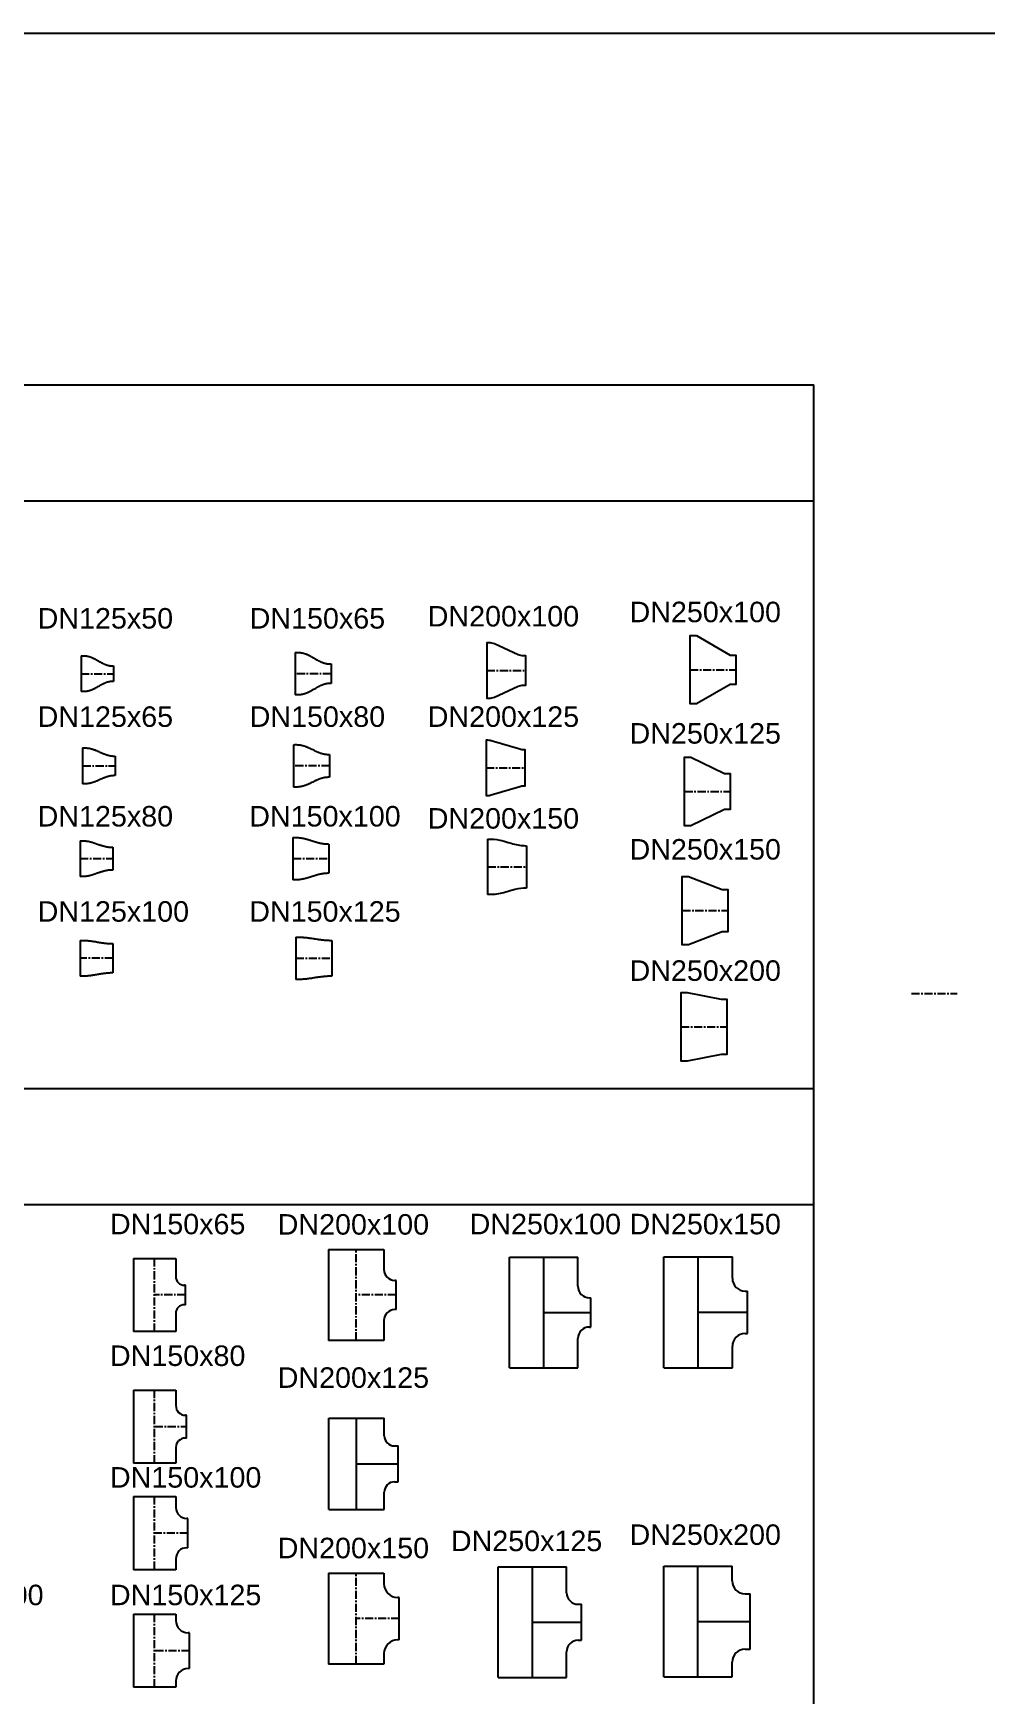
# Model space of a CAD drawing. Header units: millimetres. Extents: x 1218 to 72853, y -34712 to 16286.
# Drawn here: x 54186 to 57899, y 9805 to 16286 of the extents above; entities that cross this region are included whole.
import ezdxf

# ---------------------------------------------------------------- set-up
doc = ezdxf.new("R2010")
doc.units = ezdxf.units.MM
doc.linetypes.add('CENTER', pattern=[50.8, 31.75, -6.35, 6.35, -6.35])
doc.styles.get("Standard").update_dxf_attribs({"font": 'arial.ttf'})

# ---------------------------------------------------------------- blocks, each defined once
blk = doc.blocks.new('GIAM-DN125x50 PCCC')
at = {"linetype": 'ByBlock'}
for p, q in [((-34.3, 69.9), (-34.3, -69.9)), ((92.7, 30.2), (92.7, -30.3))]:
    blk.add_line(p, q, dxfattribs=at)
at = {"linetype": 'CENTER', "lineweight": -2}
blk.add_line((-34.3, 0), (92.7, 0), dxfattribs=at)
at = {"linetype": 'ByBlock'}
for points, knots in [([(-34.3, 69.9), (-33.5, 69.9), (-32.1, 70), (-29.8, 70), (-27.6, 70), (-25.4, 70.1), (-23.1, 70), (-20.9, 69.9), (-19.1, 69.8), (-17.6, 69.7), (-16.5, 69.6), (-15.4, 69.5), (-14.3, 69.4), (-13.2, 69.2), (-12.1, 69.1), (-11, 68.9), (-9.9, 68.7), (-8.9, 68.5), (-7.8, 68.2), (-6.7, 68), (-5.3, 67.6), (-3.6, 67.2), (-1.6, 66.6), (0.5, 65.9), (2.5, 65.2), (4.4, 64.5), (6.4, 63.7), (8.3, 62.9), (10.2, 62.1), (12.1, 61.2), (13.9, 60.3), (15.8, 59.5), (17.6, 58.5), (19.4, 57.6), (21.2, 56.7), (23.5, 55.4), (26.4, 53.8), (31.1, 51.2), (35.7, 48.5), (40.4, 45.9), (43.4, 44.3), (45.8, 43), (47.6, 42.1), (49.4, 41.1), (51.3, 40.2), (53.1, 39.3), (55, 38.4), (56.9, 37.6), (58.8, 36.8), (60.8, 36), (62.7, 35.3), (64.7, 34.5), (66.7, 33.9), (68.8, 33.3), (70.8, 32.7), (72.6, 32.3), (74, 31.9), (75, 31.7), (76.1, 31.5), (77.2, 31.3), (78.3, 31.1), (79.4, 31), (80.5, 30.8), (81.6, 30.7), (82.7, 30.6), (84.2, 30.5), (86, 30.4), (88.3, 30.3), (90.5, 30.2), (92, 30.2), (92.7, 30.2)], [0, 0, 0, 0, 2.225446, 4.454161, 6.684176, 8.913725, 11.141303, 13.365733, 15.586234, 16.694916, 17.802548, 18.909251, 20.014871, 21.119137, 22.221755, 23.322419, 24.420793, 25.516538, 26.609288, 27.698667, 28.784282, 30.94254, 33.082771, 35.21022, 37.325907, 39.430149, 41.523067, 43.60458, 45.674425, 47.732163, 49.777899, 51.814659, 53.84378, 55.866217, 57.882844, 59.894488, 63.905792, 67.905702, 75.899069, 79.931025, 83.99335, 86.034882, 88.082894, 90.13715, 92.197505, 94.263918, 96.336477, 98.415379, 100.500964, 102.593726, 104.69431, 106.803557, 108.922455, 111.052198, 113.194185, 115.35, 116.433676, 117.521498, 118.613593, 119.709799, 120.809881, 121.913562, 123.020527, 124.130422, 125.242853, 126.357411, 128.591029, 130.827423, 133.062306, 135.291058, 135.291058, 135.291058, 135.291058]), ([(92.7, -30.3), (92, -30.2), (90.5, -30.2), (88.3, -30.3), (86.4, -30.3), (84.9, -30.4), (83.8, -30.5), (82.7, -30.6), (81.6, -30.7), (80.5, -30.8), (79.4, -31), (78.3, -31.1), (77.2, -31.3), (76.1, -31.5), (75, -31.7), (74, -31.9), (72.9, -32.2), (71.9, -32.4), (70.5, -32.8), (68.7, -33.3), (66.7, -33.9), (64.7, -34.6), (62.7, -35.3), (60.7, -36.1), (58.8, -36.8), (56.9, -37.7), (55, -38.5), (53.1, -39.4), (51.3, -40.2), (49.4, -41.1), (47.6, -42.1), (45.8, -43), (43.5, -44.3), (40.5, -45.9), (35.9, -48.5), (31.2, -51.1), (26.6, -53.7), (23.6, -55.4), (21.3, -56.6), (19.5, -57.6), (17.7, -58.5), (15.9, -59.4), (14, -60.3), (12.2, -61.2), (10.3, -62), (8.4, -62.9), (6.5, -63.7), (4.6, -64.4), (2.6, -65.2), (0.6, -65.9), (-1.5, -66.5), (-3.5, -67.1), (-5.3, -67.6), (-6.7, -68), (-7.7, -68.2), (-8.8, -68.4), (-9.8, -68.7), (-10.9, -68.8), (-12, -69), (-13.1, -69.2), (-14.2, -69.3), (-15.3, -69.5), (-16.4, -69.6), (-17.5, -69.7), (-19, -69.8), (-20.8, -69.9), (-23.1, -70), (-25.3, -70), (-27.6, -70), (-29.8, -70), (-32, -70), (-33.5, -69.9), (-34.3, -69.9)], [0, 0, 0, 0, 2.230701, 4.467057, 6.704401, 7.822087, 8.93845, 10.05301, 11.165331, 12.27502, 13.381715, 14.485093, 15.584896, 16.680874, 17.773443, 18.863405, 19.950766, 21.035525, 22.117656, 24.273758, 26.418523, 28.551111, 30.670422, 32.77514, 34.86375, 36.936808, 38.999254, 41.052321, 43.096921, 45.133873, 47.163889, 49.187594, 51.205549, 55.226002, 59.230791, 67.232857, 71.239922, 75.257343, 77.271591, 79.290496, 81.31485, 83.345515, 85.383434, 87.429617, 89.485178, 91.551392, 93.632611, 95.729697, 97.841241, 99.966029, 102.103055, 104.251556, 106.411009, 107.494782, 108.581219, 109.670341, 110.76219, 111.856945, 112.954673, 114.055369, 115.15899, 116.265447, 117.37462, 118.486355, 119.600461, 121.83485, 124.075761, 126.320733, 128.56697, 130.811403, 133.050734, 135.281479, 135.281479, 135.281479, 135.281479])]:
    blk.add_open_spline(points, degree=3, knots=knots, dxfattribs=at)
at = {"flags": 1}
for p in [(-34.3, 0), (92.7, 0)]:
    blk.add_attdef('AMC', p, '', height=0.5, dxfattribs=at)
blk = doc.blocks.new('GIAM-DN125x65 PCCC')
at = {"linetype": 'ByBlock'}
for p, q in [((-33.4, 69.9), (-33.4, -69.9)), ((93.6, 38.1), (93.6, -38.2))]:
    blk.add_line(p, q, dxfattribs=at)
at = {"linetype": 'CENTER', "lineweight": -2}
blk.add_line((-33.4, 0), (93.6, 0), dxfattribs=at)
at = {"linetype": 'ByBlock'}
for points, knots in [([(-33.4, 69.9), (-32, 69.9), (-29.8, 70), (-26.9, 70), (-24.8, 70), (-22.7, 70), (-20.5, 70), (-18.4, 69.9), (-16.2, 69.7), (-14.1, 69.5), (-12, 69.3), (-9.9, 69), (-7.8, 68.7), (-5.7, 68.3), (-3.7, 67.8), (-1.6, 67.3), (0.4, 66.8), (2.4, 66.3), (4.4, 65.7), (6.4, 65.1), (8.4, 64.4), (10.3, 63.8), (12.2, 63.1), (14.1, 62.4), (16, 61.7), (17.9, 60.9), (20.4, 59.9), (23.4, 58.6), (27.1, 57.1), (31.9, 54.9), (36.8, 52.8), (41.6, 50.6), (45.3, 49.1), (48.4, 47.8), (50.9, 46.8), (52.8, 46.1), (54.6, 45.4), (56.5, 44.7), (58.5, 44), (60.4, 43.3), (62.4, 42.7), (64.3, 42.1), (66.3, 41.5), (68.3, 41), (70.4, 40.5), (72.4, 40.1), (74.1, 39.7), (75.5, 39.5), (76.5, 39.3), (77.6, 39.1), (79, 38.9), (80.8, 38.7), (82.9, 38.5), (85, 38.4), (87.2, 38.2), (89.3, 38.2), (91.5, 38.1), (92.9, 38.1), (93.6, 38.1)], [0, 0, 0, 0, 4.288852, 6.436063, 8.583226, 10.729114, 12.87271, 15.013238, 17.150222, 19.283464, 21.411813, 23.534993, 25.653155, 27.766259, 29.874091, 31.976272, 34.072259, 36.161368, 38.242781, 40.315549, 42.378615, 44.430806, 46.470852, 48.497398, 50.513717, 52.52421, 54.5296, 58.52768, 62.512865, 66.489475, 74.433214, 78.41215, 82.402131, 86.40643, 88.415154, 90.428984, 92.448525, 94.47446, 96.507675, 98.55089, 100.604156, 102.666717, 104.737931, 106.817257, 108.904326, 110.998876, 113.100838, 114.155023, 115.212155, 116.272114, 117.334711, 119.466972, 121.607193, 123.753314, 125.903043, 128.053895, 130.203189, 132.348093, 132.348093, 132.348093, 132.348093]), ([(93.6, -38.2), (92.9, -38.1), (91.5, -38.1), (89.3, -38.2), (87.2, -38.2), (85, -38.3), (82.9, -38.5), (80.8, -38.7), (79, -38.9), (77.6, -39.1), (76.2, -39.3), (74.5, -39.6), (72.4, -40), (70.4, -40.5), (68.4, -41), (66.4, -41.5), (64.4, -42.1), (62.4, -42.7), (60.4, -43.3), (58.5, -44), (56.6, -44.6), (54.7, -45.3), (52.8, -46.1), (50.9, -46.8), (48.4, -47.8), (45.4, -49), (41.7, -50.6), (36.8, -52.7), (32, -54.9), (27.1, -57), (23.5, -58.6), (20.4, -59.9), (17.8, -60.9), (15.9, -61.7), (14, -62.4), (12.1, -63.1), (10.2, -63.8), (8.2, -64.5), (6.3, -65.1), (4.3, -65.8), (2.3, -66.3), (0.3, -66.9), (-1.7, -67.4), (-3.7, -67.9), (-5.8, -68.3), (-7.8, -68.7), (-9.9, -69), (-12, -69.3), (-14.1, -69.5), (-16.3, -69.7), (-18.4, -69.9), (-20.5, -70), (-22.7, -70), (-24.8, -70), (-27, -70), (-29.8, -70), (-32, -69.9), (-33.4, -69.9)], [0, 0, 0, 0, 2.141834, 4.287812, 6.435044, 8.580834, 10.722709, 12.858416, 14.985987, 16.04622, 17.103822, 19.211143, 21.310621, 23.402872, 25.487976, 27.565869, 29.636335, 31.699039, 33.753506, 35.799153, 37.835287, 39.861123, 41.877771, 43.88826, 45.893345, 49.88999, 53.872717, 57.845918, 65.779503, 69.764359, 73.783398, 77.831489, 79.865006, 81.904153, 83.948508, 85.997704, 88.051466, 90.109589, 92.171972, 94.238605, 96.30959, 98.385141, 100.465596, 102.551426, 104.643236, 106.74177, 108.847928, 110.962757, 113.087051, 115.217045, 117.351501, 119.490076, 121.632091, 123.776581, 125.922327, 128.067913, 132.352126, 132.352126, 132.352126, 132.352126])]:
    blk.add_open_spline(points, degree=3, knots=knots, dxfattribs=at)
at = {"flags": 1}
for p in [(-33.4, 0), (93.6, 0)]:
    blk.add_attdef('AMC', p, '', height=0.5, dxfattribs=at)
blk = doc.blocks.new('GIAM-DN125x80 PCCC')
at = {"linetype": 'ByBlock'}
for p, q in [((-31, 69.9), (-31, -69.9)), ((96, 44.5), (96, -44.6))]:
    blk.add_line(p, q, dxfattribs=at)
at = {"linetype": 'CENTER', "lineweight": -2}
blk.add_line((-31, 0), (96, 0), dxfattribs=at)
at = {"linetype": 'ByBlock'}
for points, knots in [([(-31, 69.9), (-30.3, 69.9), (-28.9, 69.9), (-26.8, 70), (-24.7, 69.9), (-22.7, 69.9), (-20.6, 69.9), (-18.5, 69.8), (-16.4, 69.7), (-14.3, 69.5), (-12.2, 69.4), (-10.1, 69.2), (-8, 69), (-6, 68.7), (-3.9, 68.4), (-1.8, 68.1), (0.2, 67.8), (2.2, 67.4), (4.2, 67), (6.2, 66.6), (8.2, 66.1), (10.1, 65.6), (12.1, 65.1), (14, 64.6), (15.9, 64), (18.5, 63.2), (21.7, 62.2), (25.4, 61), (29.2, 59.7), (34.2, 58), (39.2, 56.2), (44.2, 54.5), (48, 53.2), (51.1, 52.2), (53.7, 51.4), (55.6, 50.8), (57.6, 50.2), (59.5, 49.6), (61.4, 49.1), (63.4, 48.6), (65.4, 48.1), (67.3, 47.6), (69.3, 47.2), (71.3, 46.8), (73.3, 46.4), (75.3, 46), (77.4, 45.7), (79.4, 45.4), (81.5, 45.2), (83.5, 44.9), (85.6, 44.8), (87.7, 44.7), (89.7, 44.6), (91.8, 44.6), (93.9, 44.5), (95.3, 44.5), (96, 44.5)], [0, 0, 0, 0, 2.082846, 4.170904, 6.263082, 8.358305, 10.45552, 12.553694, 14.65182, 16.748915, 18.844024, 20.936219, 23.024601, 25.108312, 27.186521, 29.25844, 31.323319, 33.380451, 35.42918, 37.468897, 39.499044, 41.519142, 43.531692, 45.539108, 47.541914, 49.540589, 53.527241, 57.502152, 61.467875, 65.426576, 73.343059, 77.324376, 81.321866, 85.333508, 87.344118, 89.357723, 91.374196, 93.393487, 95.415579, 97.440508, 99.468382, 101.499365, 103.533689, 105.57166, 107.613647, 109.660129, 111.711634, 113.768813, 115.832367, 117.902414, 119.977539, 122.056862, 124.139225, 126.223208, 128.307127, 130.389115, 130.389115, 130.389115, 130.389115]), ([(96, -44.6), (95.3, -44.5), (93.9, -44.5), (91.8, -44.6), (89.7, -44.6), (87.6, -44.7), (85.5, -44.8), (83.5, -45), (81.4, -45.2), (79.3, -45.4), (77.3, -45.7), (75.3, -46), (73.2, -46.4), (71.2, -46.8), (69.2, -47.2), (67.2, -47.7), (65.3, -48.1), (63.3, -48.6), (61.3, -49.1), (59.4, -49.7), (57.4, -50.2), (55.5, -50.8), (53.6, -51.4), (51.1, -52.2), (47.9, -53.2), (44.1, -54.5), (39.1, -56.2), (34.2, -58), (29.2, -59.7), (25.4, -61), (21.6, -62.2), (18.4, -63.2), (15.9, -64), (14, -64.6), (12, -65.1), (10.1, -65.6), (8.1, -66.2), (6.1, -66.6), (4.1, -67.1), (2.2, -67.5), (0.1, -67.9), (-1.9, -68.3), (-3.9, -68.6), (-6, -68.9), (-8, -69.1), (-10.1, -69.4), (-12.2, -69.5), (-14.3, -69.7), (-16.3, -69.8), (-18.4, -69.9), (-20.5, -69.9), (-22.6, -70), (-24.7, -70), (-26.8, -70), (-28.9, -69.9), (-30.3, -69.9), (-31, -69.9)], [0, 0, 0, 0, 2.087129, 4.177195, 6.268467, 8.359262, 10.44802, 12.533295, 14.613745, 16.688165, 18.755484, 20.815301, 22.869508, 24.918647, 26.962941, 29.002517, 31.037426, 33.067667, 35.093123, 37.113658, 39.129039, 41.138993, 43.143209, 45.14129, 49.124414, 53.096924, 57.062494, 64.986246, 68.950958, 72.922011, 76.90325, 80.902375, 82.909203, 84.920712, 86.936838, 88.957575, 90.982981, 93.013166, 95.048316, 97.088681, 99.134617, 101.187582, 103.248151, 105.315984, 107.390604, 109.471405, 111.557664, 113.648547, 115.743124, 117.840367, 119.939168, 122.038345, 124.136642, 126.232745, 128.325284, 130.412834, 130.412834, 130.412834, 130.412834])]:
    blk.add_open_spline(points, degree=3, knots=knots, dxfattribs=at)
at = {"flags": 1}
for p in [(-31, 0), (96, 0)]:
    blk.add_attdef('AMC', p, '', height=0.5, dxfattribs=at)
blk = doc.blocks.new('GIAM-DN125x100 PCCC')
at = {"linetype": 'ByBlock'}
for p, q in [((-26.8, 69.9), (-26.8, -69.9)), ((100.2, 57.1), (100.2, -57.2))]:
    blk.add_line(p, q, dxfattribs=at)
at = {"linetype": 'CENTER', "lineweight": -2}
blk.add_line((100.2, 0), (-26.8, 0), dxfattribs=at)
at = {"linetype": 'ByBlock'}
for points, knots in [([(-26.8, 69.9), (-26.1, 69.9), (-24.7, 69.9), (-22.1, 69.9), (-18.7, 69.9), (-14.7, 69.8), (-10.7, 69.7), (-6.7, 69.5), (-2.6, 69.2), (1.4, 68.9), (5.4, 68.6), (9.4, 68.2), (13.3, 67.7), (17.3, 67.2), (21.3, 66.7), (25.2, 66.1), (30.4, 65.3), (36.9, 64.2), (44.7, 62.8), (51.2, 61.7), (56.5, 60.9), (60.4, 60.3), (64.3, 59.7), (67.6, 59.2), (70.2, 58.9), (72.2, 58.7), (74.2, 58.5), (76.2, 58.3), (78.2, 58.1), (80.2, 57.9), (82.2, 57.8), (84.2, 57.6), (86.2, 57.5), (88.2, 57.4), (90.2, 57.3), (92.2, 57.2), (94.2, 57.2), (96.2, 57.2), (98.2, 57.1), (99.6, 57.1), (100.2, 57.1)], [0, 0, 0, 0, 2.007964, 4.01678, 8.036477, 12.05814, 16.080754, 20.103257, 24.124556, 28.14351, 32.158949, 36.169669, 40.174434, 44.171977, 48.161006, 52.1402, 56.108317, 64.032195, 71.95406, 79.879438, 83.845316, 87.814493, 91.787995, 95.767039, 97.759086, 99.75363, 101.750972, 103.750814, 105.752887, 107.75692, 109.762612, 111.769693, 113.777892, 115.786909, 117.796485, 119.80633, 121.816164, 123.825712, 125.834695, 127.842837, 127.842837, 127.842837, 127.842837]), ([(100.2, -57.2), (99.6, -57.1), (98.2, -57.1), (96.2, -57.2), (94.2, -57.2), (92.2, -57.3), (90.2, -57.3), (88.2, -57.4), (86.2, -57.6), (84.2, -57.7), (82.2, -57.8), (80.2, -58), (78.2, -58.2), (75.5, -58.4), (72.2, -58.8), (68.2, -59.2), (64.3, -59.8), (60.3, -60.3), (56.4, -60.9), (52.4, -61.5), (48.5, -62.2), (43.3, -63.1), (36.8, -64.2), (30.3, -65.3), (25.1, -66.1), (21.1, -66.7), (17.2, -67.3), (13.3, -67.9), (10, -68.3), (7.3, -68.6), (5.3, -68.8), (3.3, -69), (1.4, -69.1), (-0.6, -69.3), (-2.6, -69.4), (-4.6, -69.5), (-6.7, -69.6), (-8.7, -69.7), (-11.3, -69.8), (-14.7, -69.9), (-18.7, -69.9), (-22.7, -69.9), (-25.4, -69.9), (-26.8, -69.9)], [0, 0, 0, 0, 2.007885, 4.015569, 6.023068, 8.030441, 10.037682, 12.044805, 14.051782, 16.058578, 18.065153, 20.071446, 22.07738, 24.082873, 28.092076, 32.098146, 36.099981, 40.096309, 44.085734, 48.066719, 52.037633, 55.999521, 63.924242, 71.854801, 75.823304, 79.794679, 83.769614, 87.748989, 91.733878, 93.728806, 95.725637, 97.72457, 99.725574, 101.72854, 103.733333, 105.739801, 107.747758, 109.757002, 111.76731, 115.790104, 119.814008, 123.836608, 127.855274, 127.855274, 127.855274, 127.855274])]:
    blk.add_open_spline(points, degree=3, knots=knots, dxfattribs=at)
at = {"flags": 1}
for p in [(-26.8, 0), (100.2, 0)]:
    blk.add_attdef('AMC', p, '', height=0.5, dxfattribs=at)
blk = doc.blocks.new('GIAM-DN150x65 PCCC')
at = {"linetype": 'ByBlock'}
for p, q in [((-24.5, 82.6), (-24.5, -82.6)), ((115.5, 38.1), (115.5, -38.2))]:
    blk.add_line(p, q, dxfattribs=at)
at = {"linetype": 'CENTER', "lineweight": -2}
blk.add_line((115.5, 0), (-24.5, 0), dxfattribs=at)
at = {"linetype": 'ByBlock'}
for points, knots in [([(-24.5, 82.6), (-23.7, 82.6), (-22, 82.7), (-19.6, 82.7), (-17.1, 82.8), (-14.6, 82.8), (-12.2, 82.7), (-9.7, 82.6), (-7.7, 82.5), (-6, 82.4), (-4.8, 82.3), (-3.6, 82.2), (-2.4, 82), (-1.2, 81.8), (0, 81.6), (1.3, 81.4), (2.4, 81.2), (3.6, 81), (4.8, 80.7), (6, 80.4), (7.2, 80.1), (8.3, 79.8), (9.5, 79.5), (10.6, 79.2), (12.1, 78.7), (14, 78.1), (16.2, 77.3), (18.3, 76.5), (20.5, 75.6), (22.6, 74.7), (24.7, 73.8), (26.8, 72.8), (28.8, 71.9), (30.8, 70.9), (32.8, 69.8), (34.8, 68.8), (36.8, 67.7), (39.3, 66.3), (42.6, 64.5), (47.7, 61.6), (52.8, 58.6), (57.9, 55.7), (61.2, 53.9), (63.8, 52.4), (65.8, 51.4), (67.7, 50.3), (69.8, 49.3), (71.8, 48.3), (73.8, 47.4), (75.9, 46.4), (78, 45.5), (80.2, 44.7), (82.3, 43.8), (84.5, 43), (86.4, 42.4), (87.9, 41.9), (89, 41.6), (90.1, 41.2), (91.3, 40.9), (92.4, 40.6), (93.6, 40.3), (94.8, 40), (96, 39.8), (97.1, 39.5), (98.3, 39.3), (99.5, 39.1), (100.7, 38.9), (101.9, 38.8), (103.2, 38.6), (104.4, 38.5), (105.6, 38.4), (106.8, 38.3), (108.1, 38.3), (109.3, 38.2), (111, 38.2), (113, 38.1), (114.7, 38.1), (115.5, 38.1)], [0, 0, 0, 0, 2.465454, 4.933853, 7.403347, 9.872298, 12.339333, 14.803413, 17.263886, 18.492719, 19.720802, 20.948001, 22.17396, 23.398303, 24.620632, 25.840527, 27.057549, 28.271242, 29.481132, 30.686736, 31.887539, 33.083033, 34.273022, 35.459168, 36.641851, 38.997013, 41.338857, 43.667418, 45.982479, 48.283601, 50.570121, 52.841883, 55.102533, 57.353735, 59.596575, 61.83204, 64.061031, 66.284381, 70.71709, 75.135623, 83.975114, 88.416161, 92.874438, 95.110901, 97.352821, 99.600741, 101.855287, 104.117218, 106.387373, 108.666759, 110.956483, 113.25784, 115.572243, 117.901286, 120.246958, 121.427302, 122.61255, 123.802345, 124.996347, 126.194252, 127.395749, 128.600567, 129.808445, 131.019146, 132.232449, 133.448173, 134.6665, 135.888293, 137.113396, 138.341551, 139.572399, 140.805546, 142.04051, 143.276794, 144.513812, 146.987528, 149.456347, 149.456347, 149.456347, 149.456347]), ([(115.5, -38.2), (114.7, -38.1), (113, -38.1), (111, -38.2), (109.3, -38.2), (108.1, -38.3), (106.8, -38.3), (105.6, -38.4), (104.4, -38.5), (103.2, -38.6), (101.9, -38.8), (100.7, -38.9), (99.5, -39.1), (98.3, -39.3), (97.1, -39.5), (96, -39.8), (94.8, -40), (93.6, -40.3), (92.4, -40.6), (91.3, -40.9), (90.1, -41.2), (88.6, -41.7), (86.7, -42.3), (84.5, -43), (82.3, -43.8), (80.1, -44.7), (78, -45.5), (75.9, -46.5), (73.8, -47.4), (71.8, -48.4), (69.8, -49.4), (67.8, -50.4), (65.8, -51.4), (63.8, -52.5), (61.2, -53.9), (58, -55.7), (52.9, -58.6), (47.8, -61.5), (42.7, -64.5), (39.4, -66.3), (36.8, -67.7), (34.9, -68.7), (32.9, -69.8), (30.9, -70.8), (28.9, -71.8), (26.9, -72.8), (24.8, -73.7), (22.7, -74.7), (20.6, -75.6), (18.5, -76.4), (16.3, -77.3), (14.1, -78.1), (12.2, -78.7), (10.7, -79.1), (9.6, -79.5), (8.4, -79.8), (7.3, -80.1), (6.1, -80.4), (4.9, -80.7), (3.8, -80.9), (2.6, -81.1), (1.4, -81.3), (0.2, -81.5), (-1, -81.7), (-2.3, -81.9), (-3.5, -82), (-5.1, -82.2), (-7.2, -82.4), (-9.7, -82.5), (-12.2, -82.6), (-14.6, -82.7), (-17.1, -82.7), (-19.6, -82.7), (-22.1, -82.7), (-23.7, -82.6), (-24.5, -82.6)], [0, 0, 0, 0, 2.467036, 4.94003, 6.177074, 7.41362, 8.649068, 9.882882, 11.114522, 12.343537, 13.569488, 14.792006, 16.010788, 17.225562, 18.436569, 19.644719, 20.850071, 22.052576, 23.252192, 24.448851, 25.642442, 26.832877, 29.203619, 31.559845, 33.899994, 36.222267, 38.524902, 40.812654, 43.088888, 45.354672, 47.610969, 49.858587, 52.09823, 54.330519, 56.555956, 60.988001, 65.404002, 74.221808, 78.635836, 83.061655, 85.281134, 87.506207, 89.737884, 91.977228, 94.225381, 96.48495, 98.758824, 101.04638, 103.34707, 105.660552, 107.986676, 110.325523, 112.677428, 113.858473, 115.043021, 116.231341, 117.424721, 118.623359, 119.827123, 121.035848, 122.24933, 123.46733, 124.689574, 125.915764, 127.14557, 128.378632, 129.614575, 132.093407, 134.578618, 137.066405, 139.552689, 142.033161, 144.503298, 146.965408, 149.426907, 149.426907, 149.426907, 149.426907])]:
    blk.add_open_spline(points, degree=3, knots=knots, dxfattribs=at)
at = {"flags": 1}
for p in [(-24.5, 0), (115.5, 0)]:
    blk.add_attdef('AMC', p, '', height=0.5, dxfattribs=at)
blk = doc.blocks.new('GIAM-DN150x80 PCCC')
at = {"linetype": 'ByBlock'}
for p, q in [((-28.3, 82.6), (-28.3, -82.6)), ((111.7, 44.5), (111.7, -44.5))]:
    blk.add_line(p, q, dxfattribs=at)
at = {"linetype": 'CENTER', "lineweight": -2}
blk.add_line((111.7, 0), (-28.3, 0), dxfattribs=at)
at = {"linetype": 'ByBlock'}
for points, knots in [([(-28.3, 82.6), (-27.5, 82.6), (-25.9, 82.7), (-23.5, 82.7), (-21.1, 82.7), (-18.7, 82.8), (-16.3, 82.7), (-13.9, 82.7), (-11.5, 82.5), (-9.6, 82.4), (-8, 82.3), (-6.8, 82.1), (-5.6, 82), (-4.4, 81.9), (-3.3, 81.7), (-2.1, 81.5), (-0.9, 81.3), (0.6, 81), (2.5, 80.6), (4.8, 80.1), (7.1, 79.5), (9.3, 78.9), (11.6, 78.2), (13.8, 77.5), (15.9, 76.8), (18.1, 76), (20.2, 75.2), (22.3, 74.4), (24.4, 73.6), (26.4, 72.7), (28.5, 71.8), (30.5, 70.9), (32.5, 70), (35.2, 68.8), (38.5, 67.2), (43.8, 64.7), (49, 62.1), (54.3, 59.5), (57.6, 58), (60.3, 56.7), (62.3, 55.8), (64.4, 54.9), (66.4, 54.1), (68.5, 53.2), (70.6, 52.4), (72.7, 51.6), (74.8, 50.8), (76.9, 50.1), (79.1, 49.3), (81.3, 48.7), (83.1, 48.1), (84.6, 47.7), (85.7, 47.4), (86.9, 47.2), (88, 46.9), (89.2, 46.7), (90.3, 46.4), (91.5, 46.2), (92.6, 46), (93.8, 45.8), (95.4, 45.6), (97.4, 45.3), (99.7, 45), (102.1, 44.8), (104.5, 44.7), (106.9, 44.6), (109.3, 44.5), (110.9, 44.5), (111.7, 44.5)], [0, 0, 0, 0, 2.38962, 4.781985, 7.175508, 9.568758, 11.960508, 14.349783, 16.735906, 19.118554, 20.308357, 21.496807, 22.683925, 23.86973, 25.054211, 26.237344, 27.419093, 28.599401, 30.955357, 33.304526, 35.64595, 37.978475, 40.300754, 42.611265, 44.908328, 47.190111, 49.454656, 51.700806, 53.936301, 56.164084, 58.385007, 60.59984, 62.809294, 65.014019, 69.411613, 73.79693, 82.57431, 86.981306, 91.402397, 93.618837, 95.839613, 98.065108, 100.295782, 102.532167, 104.774888, 107.024663, 109.282307, 111.548759, 113.825072, 116.112411, 118.412083, 119.567316, 120.727518, 121.892541, 123.062141, 124.236046, 125.414004, 126.595704, 127.780875, 128.969217, 130.160404, 132.550037, 134.947221, 137.349252, 139.753345, 142.156633, 144.556207, 146.949099, 146.949099, 146.949099, 146.949099]), ([(111.7, -44.5), (110.9, -44.5), (109.3, -44.5), (106.9, -44.6), (104.5, -44.6), (102.5, -44.8), (100.9, -44.9), (99.8, -45), (98.6, -45.1), (97.4, -45.2), (96.2, -45.4), (95, -45.5), (93.9, -45.7), (92.7, -45.9), (91.5, -46.1), (90, -46.4), (88.1, -46.8), (85.8, -47.4), (83.6, -48), (81.4, -48.6), (79.2, -49.3), (77, -50), (74.8, -50.8), (72.7, -51.6), (70.6, -52.4), (68.5, -53.2), (66.5, -54.1), (64.4, -55), (62.4, -55.8), (60.3, -56.8), (57.7, -58), (54.3, -59.5), (49.1, -62.1), (43.8, -64.7), (38.5, -67.2), (35.2, -68.8), (32.5, -70), (30.5, -71), (28.4, -71.9), (26.4, -72.7), (24.3, -73.6), (22.2, -74.4), (20.1, -75.3), (18, -76.1), (15.9, -76.8), (13.7, -77.5), (11.6, -78.2), (9.4, -78.9), (7.1, -79.5), (4.9, -80.1), (2.6, -80.6), (0.7, -81), (-0.9, -81.3), (-2, -81.5), (-3.2, -81.7), (-4.4, -81.9), (-5.6, -82), (-6.8, -82.1), (-7.9, -82.3), (-9.5, -82.4), (-11.5, -82.5), (-13.9, -82.7), (-16.3, -82.7), (-18.7, -82.8), (-21.1, -82.7), (-23.5, -82.7), (-25.9, -82.7), (-27.5, -82.6), (-28.3, -82.6)], [0, 0, 0, 0, 2.396289, 4.79744, 7.199568, 9.599085, 10.796856, 11.992813, 13.186609, 14.37793, 15.566517, 16.752122, 17.93455, 19.113839, 20.290801, 21.46553, 23.808295, 26.14213, 28.466737, 30.781629, 33.086112, 35.379313, 37.660201, 39.927572, 42.180659, 44.423746, 46.65876, 48.886582, 51.108025, 53.323788, 55.534553, 59.943392, 64.338844, 73.125162, 77.535282, 81.959186, 84.176901, 86.398843, 88.62539, 90.856972, 93.094104, 95.337381, 97.587492, 99.845227, 102.111482, 104.387274, 106.673725, 108.972099, 111.284519, 113.61384, 115.957834, 118.31395, 119.495833, 120.679877, 121.865819, 123.053414, 124.242429, 125.432641, 126.623855, 127.815885, 130.202387, 132.592393, 134.985579, 137.381264, 139.778465, 142.175946, 144.572262, 146.965814, 146.965814, 146.965814, 146.965814])]:
    blk.add_open_spline(points, degree=3, knots=knots, dxfattribs=at)
at = {"flags": 1}
for p in [(-28.3, 0), (111.7, 0)]:
    blk.add_attdef('AMC', p, '', height=0.5, dxfattribs=at)
blk = doc.blocks.new('GIAM-DN150x100 PCCC')
at = {"linetype": 'ByBlock'}
for p, q in [((-32.9, 82.6), (-32.9, -82.6)), ((107.1, 57.1), (107.1, -57.2))]:
    blk.add_line(p, q, dxfattribs=at)
at = {"linetype": 'CENTER', "lineweight": -2}
blk.add_line((-32.9, 0), (107.1, 0), dxfattribs=at)
at = {"linetype": 'ByBlock'}
for points, knots in [([(-32.9, 82.6), (-32.2, 82.6), (-30.7, 82.6), (-28.4, 82.7), (-26.1, 82.7), (-23.8, 82.6), (-21.5, 82.6), (-19.2, 82.5), (-16.9, 82.4), (-14.6, 82.3), (-12.4, 82.1), (-10.1, 81.9), (-7.8, 81.7), (-5.5, 81.5), (-3.3, 81.2), (-1, 80.9), (1.2, 80.5), (3.4, 80.2), (5.6, 79.8), (7.8, 79.3), (10, 78.9), (12.2, 78.4), (14.3, 77.8), (16.5, 77.3), (18.6, 76.7), (21.4, 75.9), (24.9, 74.9), (29.1, 73.7), (33.3, 72.4), (38.9, 70.7), (44.4, 68.9), (50, 67.1), (54.2, 65.8), (57.7, 64.8), (60.6, 64), (62.7, 63.4), (64.8, 62.8), (67, 62.3), (69.1, 61.7), (71.3, 61.2), (73.5, 60.7), (75.6, 60.2), (77.8, 59.8), (80, 59.4), (82.2, 59), (84.4, 58.6), (86.7, 58.3), (88.9, 58), (91.2, 57.8), (93.4, 57.6), (95.7, 57.4), (98, 57.3), (100.2, 57.2), (102.5, 57.2), (104.8, 57.1), (106.3, 57.1), (107.1, 57.1)], [0, 0, 0, 0, 2.278438, 4.561749, 6.848902, 9.138889, 11.430719, 13.723429, 16.016073, 18.307739, 20.597535, 22.8846, 25.168109, 27.447259, 29.721293, 31.989482, 34.251144, 36.505634, 38.752353, 40.990749, 43.22032, 45.440729, 47.654615, 49.86369, 52.068436, 54.269296, 58.660896, 63.041322, 67.412895, 71.777583, 80.505592, 84.889681, 89.287748, 93.698308, 95.907918, 98.120276, 100.335323, 102.55305, 104.773484, 106.99672, 109.222883, 111.452168, 113.684837, 115.921205, 118.161668, 120.406685, 122.656791, 124.912619, 127.174741, 129.44246, 131.71492, 133.991183, 136.27005, 138.550169, 140.82995, 143.107696, 143.107696, 143.107696, 143.107696]), ([(107.1, -57.2), (106.3, -57.1), (104.8, -57.1), (102.5, -57.2), (100.2, -57.3), (98, -57.4), (95.7, -57.5), (93.4, -57.7), (91.1, -57.9), (88.9, -58.2), (86.6, -58.5), (84.4, -58.8), (82.1, -59.1), (79.9, -59.5), (77.7, -59.9), (75.5, -60.3), (73.3, -60.8), (71.1, -61.3), (68.9, -61.8), (66.8, -62.3), (64.6, -62.9), (62.5, -63.5), (60.4, -64), (57.6, -64.9), (54.1, -65.9), (49.9, -67.2), (44.4, -68.9), (38.8, -70.7), (33.3, -72.4), (29.1, -73.7), (25.5, -74.8), (22.7, -75.6), (20.6, -76.2), (18.4, -76.8), (16.3, -77.3), (14.1, -77.9), (11.9, -78.4), (9.7, -78.9), (7.6, -79.4), (5.4, -79.9), (3.2, -80.3), (0.9, -80.7), (-1.3, -81.1), (-3.5, -81.4), (-5.7, -81.7), (-8, -82), (-10.2, -82.2), (-12.5, -82.4), (-14.7, -82.5), (-17, -82.6), (-19.3, -82.6), (-21.6, -82.7), (-23.8, -82.7), (-26.1, -82.7), (-29.1, -82.7), (-31.4, -82.6), (-32.9, -82.6)], [0, 0, 0, 0, 2.275134, 4.552204, 6.830731, 9.110217, 11.390089, 13.669769, 15.948606, 18.225951, 20.501083, 22.773282, 25.041785, 27.305803, 29.564519, 31.817096, 34.062669, 36.300352, 38.52923, 40.748399, 42.956904, 45.156713, 47.352373, 49.544442, 53.919565, 58.285457, 62.645101, 71.356519, 75.722183, 80.116782, 84.536315, 86.75402, 88.976313, 91.202713, 93.432773, 95.666095, 97.902329, 100.141175, 102.382394, 104.6258, 106.871275, 109.118776, 111.368331, 113.620044, 115.874106, 118.130792, 120.39047, 122.653606, 124.920762, 127.19232, 129.46565, 131.739815, 134.014621, 136.289798, 138.565019, 143.114003, 143.114003, 143.114003, 143.114003])]:
    blk.add_open_spline(points, degree=3, knots=knots, dxfattribs=at)
at = {"flags": 1}
for p in [(-32.9, 0), (107.1, 0)]:
    blk.add_attdef('AMC', p, '', height=0.5, dxfattribs=at)
blk = doc.blocks.new('GIAM-DN150x125 PCCC')
at = {"linetype": 'ByBlock'}
for p, q in [((-31.8, 82.6), (-31.8, -82.6)), ((108.2, 69.9), (108.2, -69.9))]:
    blk.add_line(p, q, dxfattribs=at)
at = {"linetype": 'CENTER', "lineweight": -2}
blk.add_line((-31.8, 0), (108.2, 0), dxfattribs=at)
at = {"linetype": 'ByBlock'}
for points, knots in [([(-31.8, 82.6), (-30.3, 82.6), (-27.4, 82.6), (-23, 82.6), (-18.5, 82.5), (-14.1, 82.4), (-9.7, 82.2), (-5.3, 81.9), (-0.9, 81.6), (3.5, 81.3), (7.9, 80.9), (12.3, 80.4), (16.7, 80), (21, 79.4), (25.4, 78.8), (31.2, 78), (38.4, 76.9), (47, 75.5), (54.2, 74.4), (60, 73.6), (64.3, 73), (68.6, 72.4), (72.3, 72), (75.2, 71.6), (77.3, 71.4), (79.5, 71.2), (81.7, 71), (83.9, 70.8), (86.1, 70.6), (88.3, 70.5), (90.5, 70.4), (92.7, 70.2), (94.9, 70.1), (97.1, 70.1), (99.4, 70), (101.6, 69.9), (103.8, 69.9), (106, 69.9), (107.5, 69.9), (108.2, 69.9)], [0, 0, 0, 0, 4.418353, 8.839431, 13.26233, 17.686111, 22.109803, 26.532395, 30.952853, 35.370108, 39.783067, 44.190606, 48.591575, 52.984808, 57.369114, 61.743368, 70.480802, 79.216339, 87.955027, 92.327274, 96.702494, 101.081658, 105.465869, 107.660267, 109.85691, 112.056073, 114.257512, 116.460973, 118.666192, 120.872932, 123.080931, 125.289933, 127.499693, 129.709946, 131.920438, 134.130933, 136.341159, 138.550882, 140.75983, 140.75983, 140.75983, 140.75983]), ([(108.2, -69.9), (107.5, -69.9), (106, -69.9), (103.8, -69.9), (101.6, -70), (99.4, -70), (97.2, -70.1), (94.9, -70.2), (92.7, -70.3), (90.5, -70.4), (88.3, -70.6), (86.1, -70.7), (83.9, -70.9), (81, -71.2), (77.3, -71.5), (73, -72), (68.6, -72.5), (64.2, -73), (59.9, -73.6), (55.5, -74.3), (51.2, -74.9), (45.4, -75.8), (38.2, -76.9), (31, -78), (25.3, -78.9), (20.9, -79.5), (16.6, -80), (12.2, -80.6), (8.6, -81), (5.7, -81.3), (3.5, -81.5), (1.3, -81.7), (-0.9, -81.9), (-3.1, -82), (-5.3, -82.1), (-7.5, -82.3), (-9.7, -82.3), (-11.9, -82.4), (-14.9, -82.5), (-18.5, -82.6), (-23, -82.6), (-27.4, -82.6), (-30.3, -82.6), (-31.8, -82.6)], [0, 0, 0, 0, 2.208719, 4.417262, 6.625666, 8.833952, 11.042135, 13.2502, 15.458152, 17.665937, 19.873526, 22.080858, 24.287861, 26.494449, 30.906018, 35.31472, 39.719551, 44.119365, 48.512872, 52.898702, 57.275347, 61.643916, 70.382093, 79.125613, 83.500314, 87.877628, 92.258187, 96.64278, 101.032389, 103.229452, 105.42824, 107.628924, 109.831464, 112.035769, 114.241719, 116.449173, 118.657967, 120.867921, 123.078831, 127.502608, 131.927381, 136.35097, 140.771001, 140.771001, 140.771001, 140.771001])]:
    blk.add_open_spline(points, degree=3, knots=knots, dxfattribs=at)
at = {"flags": 1}
for p in [(-31.8, 0), (108.2, 0)]:
    blk.add_attdef('AMC', p, '', height=0.5, dxfattribs=at)
blk = doc.blocks.new('GIAM-DN200x150 PCCC')
at = {"linetype": 'ByBlock'}
for p, q in [((-26.3, 108.2), (-26.3, -108.2)), ((125.7, 82.6), (125.7, -82.6))]:
    blk.add_line(p, q, dxfattribs=at)
at = {"linetype": 'CENTER', "lineweight": -2}
blk.add_line((-26.3, 0), (125.7, 0), dxfattribs=at)
at = {"linetype": 'ByBlock'}
for points, knots in [([(-26.3, 108.2), (-10.3, 108.5), (6.1, 107.6), (32.4, 101.9), (43, 98.8), (70, 90.8), (86.6, 85.8), (111.2, 82.8), (118.5, 82.5), (125.7, 82.6)], [0, 0, 0, 0, 4.808699, 4.808699, 8.243259, 8.243259, 13.578984, 13.578984, 15.737022, 15.737022, 15.737022, 15.737022]), ([(125.7, -82.6), (110.2, -82.5), (94.6, -84.7), (69.9, -90.8), (59.9, -93.8), (32, -102), (13.3, -107.2), (-12.8, -108.4), (-19.6, -108.3), (-26.3, -108.2)], [0, 0, 0, 0, 4.629188, 4.629188, 7.876842, 7.876842, 13.699746, 13.699746, 15.723622, 15.723622, 15.723622, 15.723622])]:
    blk.add_open_spline(points, degree=3, knots=knots, dxfattribs=at)
at = {"flags": 1}
for p in [(-26.3, 0), (125.7, 0)]:
    blk.add_attdef('AMC', p, '', height=0.5, dxfattribs=at)
blk = doc.blocks.new('TE-DN150x80 PCCC')
at = {"linetype": 'ByBlock', "lineweight": -2}
for p, q in [((-82.6, 142.5), (82.6, 142.5)), ((-82.6, 142.5), (-82.6, -142.5)), ((82.6, 142.5), (82.6, 81.81)), ((124, 44.55), (119.86, 44.55)), ((124, -44.55), (124, 44.55)), ((124, -44.55), (119.86, -44.55)), ((82.6, -81.81), (82.6, -142.5)), ((82.6, -142.5), (-82.6, -142.5))]:
    blk.add_line(p, q, dxfattribs=at)
at = {"linetype": 'CENTER', "lineweight": -2}
for p, q in [((0, -142.5), (0, 142.5)), ((0, 0), (124, 0))]:
    blk.add_line(p, q, dxfattribs=at)
at = {"linetype": 'ByBlock', "lineweight": -2}
for centre, start, end in [((119.86, 81.81), 180, 270), ((119.86, -81.81), 90, 180)]:
    blk.add_arc(centre, 37.26, start, end, dxfattribs=at)
at = {"flags": 1}
for p in [(0, 142.5), (124, 0), (0, -142.5)]:
    blk.add_attdef('AMC', p, '', height=0.5, dxfattribs=at)
blk = doc.blocks.new('TE-DN150x65 PCCC')
at = {"linetype": 'ByBlock'}
for p, q in [((-82.6, 142.5), (82.6, 142.5)), ((-82.6, 142.5), (-82.6, -142.5)), ((82.6, 142.5), (82.6, 71.81)), ((120, 38.15), (116.26, 38.15)), ((120, -38.15), (120, 38.15)), ((120, -38.15), (116.26, -38.15)), ((82.6, -71.81), (82.6, -142.5)), ((82.6, -142.5), (-82.6, -142.5))]:
    blk.add_line(p, q, dxfattribs=at)
at = {"linetype": 'CENTER', "lineweight": -2}
for p, q in [((0, -142.5), (0, 142.5)), ((120, 0), (0, 0))]:
    blk.add_line(p, q, dxfattribs=at)
at = {"linetype": 'ByBlock'}
for centre, start, end in [((116.26, 71.81), 180, 270), ((116.26, -71.81), 90, 180)]:
    blk.add_arc(centre, 33.66, start, end, dxfattribs=at)
at = {"flags": 1}
for p in [(0, 142.5), (120, 0), (0, -142.5)]:
    blk.add_attdef('AMC', p, '', height=0.5, dxfattribs=at)
blk = doc.blocks.new('TE-DN150x100 PCCC')
at = {"linetype": 'ByBlock'}
for p, q in [((-82.6, 142.5), (82.6, 142.5)), ((-82.6, 142.5), (-82.6, -142.5)), ((82.6, 142.5), (82.6, 99.81)), ((130, 57.15), (125.26, 57.15)), ((130, -57.15), (130, 57.15)), ((130, -57.15), (125.26, -57.15)), ((82.6, -99.81), (82.6, -142.5)), ((82.6, -142.5), (-82.6, -142.5))]:
    blk.add_line(p, q, dxfattribs=at)
at = {"linetype": 'CENTER', "lineweight": -2}
for p, q in [((0, -142.5), (0, 142.5)), ((130, 0), (0, 0))]:
    blk.add_line(p, q, dxfattribs=at)
at = {"linetype": 'ByBlock'}
for centre, start, end in [((125.26, 99.81), 180, 270), ((125.26, -99.81), 90, 180)]:
    blk.add_arc(centre, 42.66, start, end, dxfattribs=at)
at = {"flags": 1}
for p in [(0, 142.5), (130, 0), (0, -142.5)]:
    blk.add_attdef('AMC', p, '', height=0.5, dxfattribs=at)
blk = doc.blocks.new('TE-DN150x125 PCCC')
at = {"linetype": 'ByBlock'}
for p, q in [((-82.6, 142.5), (82.6, 142.5)), ((-82.6, 142.5), (-82.6, -142.5)), ((82.6, 142.5), (82.6, 117.96)), ((136, 69.9), (130.66, 69.9)), ((136, -69.9), (136, 69.9)), ((82.6, -117.96), (82.6, -142.5)), ((136, -69.9), (130.66, -69.9)), ((82.6, -142.5), (-82.6, -142.5))]:
    blk.add_line(p, q, dxfattribs=at)
at = {"linetype": 'CENTER', "lineweight": -2}
for p, q in [((0, -142.5), (0, 142.5)), ((136, 0), (0, 0))]:
    blk.add_line(p, q, dxfattribs=at)
at = {"linetype": 'ByBlock'}
for centre, start, end in [((130.66, 117.96), 180, 270), ((130.66, -117.96), 90, 180)]:
    blk.add_arc(centre, 48.06, start, end, dxfattribs=at)
at = {"flags": 1}
for p in [(0, 142.5), (136, 0), (0, -142.5)]:
    blk.add_attdef('AMC', p, '', height=0.5, dxfattribs=at)
blk = doc.blocks.new('TE-DN200x150 PCCC')
at = {"linetype": 'ByBlock'}
for p, q in [((-108.15, 177.335), (108.15, 177.335)), ((-108.15, 177.335), (-108.15, -177.335)), ((108.15, 177.335), (108.15, 136.159)), ((167.66, 82.6), (161.709, 82.6)), ((167.66, -82.6), (167.66, 82.6)), ((167.66, -82.6), (161.709, -82.6)), ((108.15, -177.335), (-108.15, -177.335)), ((108.15, -136.159), (108.15, -177.335))]:
    blk.add_line(p, q, dxfattribs=at)
at = {"linetype": 'CENTER', "lineweight": -2}
for p, q in [((0, -177.335), (0, 177.335)), ((167.66, 0), (0, 0))]:
    blk.add_line(p, q, dxfattribs=at)
at = {"linetype": 'ByBlock'}
for centre, start, end in [((161.709, 136.159), 180, 270), ((161.709, -136.159), 90, 180)]:
    blk.add_arc(centre, 53.559, start, end, dxfattribs=at)
at = {"flags": 1}
for p in [(0, 177.335), (167.66, 0), (0, -177.335)]:
    blk.add_attdef('AMC', p, '', height=0.5, dxfattribs=at)
blk = doc.blocks.new('TE-DN200x100 PCCC')
at = {"linetype": 'ByBlock'}
for p, q in [((-108.15, 177.335), (108.15, 177.335)), ((-108.15, 177.335), (-108.15, -177.335)), ((108.15, 177.335), (108.15, 99.315)), ((155, 57.15), (150.315, 57.15)), ((155, -57.15), (155, 57.15)), ((155, -57.15), (150.315, -57.15)), ((108.15, -99.315), (108.15, -177.335)), ((108.15, -177.335), (-108.15, -177.335))]:
    blk.add_line(p, q, dxfattribs=at)
at = {"linetype": 'CENTER', "lineweight": -2}
for p, q in [((0, -177.335), (0, 177.335)), ((155, 0), (0, 0))]:
    blk.add_line(p, q, dxfattribs=at)
at = {"linetype": 'ByBlock'}
for centre, start, end in [((150.315, 99.315), 180, 270), ((150.315, -99.315), 90, 180)]:
    blk.add_arc(centre, 42.165, start, end, dxfattribs=at)
at = {"flags": 1}
for p in [(0, 177.335), (155, 0), (0, -177.335)]:
    blk.add_attdef('AMC', p, '', height=0.5, dxfattribs=at)
blk = doc.blocks.new('GIAM-DN250x200 PCCC')
at = {"linetype": 'CENTER', "lineweight": -2}
blk.add_line((-45, 0), (133, 0), dxfattribs=at)
blk.add_lwpolyline([(-20.7, 133.5), (111.1, 108), (133, 108), (133, -108), (111.1, -108), (-20.7, -133.5), (-45, -133.5), (-45, 133.5)], close=True)
at = {"flags": 1}
for p in [(-45, 0), (133, 0)]:
    blk.add_attdef('AMC', p, '', height=0.5, dxfattribs=at)
blk = doc.blocks.new('GIAM-DN250x150 PCCC')
at = {"linetype": 'CENTER', "lineweight": -2}
blk.add_line((-43, 0), (135, 0), dxfattribs=at)
blk.add_lwpolyline([(-18.6, 133.5), (113.1, 82.5), (135, 82.5), (135, -82.5), (113.1, -82.5), (-18.6, -133.5), (-43, -133.5), (-43, 133.5)], close=True)
at = {"flags": 1}
for p in [(-43, 0), (135, 0)]:
    blk.add_attdef('AMC', p, '', height=0.5, dxfattribs=at)
blk = doc.blocks.new('GIAM-DN250x125 PCCC')
at = {"linetype": 'CENTER', "lineweight": -2}
blk.add_line((-39.3, 0), (138.7, 0), dxfattribs=at)
blk.add_lwpolyline([(-14.9, 133.5), (116.8, 70), (138.7, 70), (138.7, -70), (116.8, -70), (-14.9, -133.5), (-39.3, -133.5), (-39.3, 133.5)], close=True)
at = {"flags": 1}
for p in [(-39.3, 0), (138.7, 0)]:
    blk.add_attdef('AMC', p, '', height=0.5, dxfattribs=at)
blk = doc.blocks.new('GIAM-DN250x100 PCCC')
at = {"linetype": 'CENTER', "lineweight": -2}
blk.add_line((-38.4, 0), (139.6, 0), dxfattribs=at)
blk.add_lwpolyline([(-14.1, 133.5), (117.7, 57), (139.6, 57), (139.6, -57), (117.7, -57), (-14.1, -133.5), (-38.4, -133.5), (-38.4, 133.5)], close=True)
at = {"flags": 1}
for p in [(-38.4, 0), (139.6, 0)]:
    blk.add_attdef('AMC', p, '', height=0.5, dxfattribs=at)
blk = doc.blocks.new('GIAM-DN200x125 PCCC')
blk.add_lwpolyline([(121.1, 70, -0.072272), (103.3, 72.6), (-7.3, 105.4, 0.072272), (-25, 108), (-28, 108), (-28, -108), (-25, -108, 0.072272), (-7.3, -105.4), (103.3, -72.6, -0.072272), (121.1, -70), (124, -70), (124, 70)], format="xyb", close=True)
at = {"linetype": 'CENTER', "lineweight": -2}
blk.add_lwpolyline([(-28, 0), (124, 0)], dxfattribs=at)
at = {"flags": 1}
for p in [(-28, 0), (124, 0)]:
    blk.add_attdef('AMC', p, '', height=0.5, dxfattribs=at)
blk = doc.blocks.new('GIAM-DN200x100 PCCC')
blk.add_lwpolyline([(108.7, 57, -0.107233), (88, 61.5), (-4.2, 103.5, 0.107233), (-25, 108), (-34.1, 108), (-34.1, -108), (-25, -108, 0.107233), (-4.2, -103.5), (88, -61.5, -0.107233), (108.7, -57), (117.9, -57), (117.9, 57)], format="xyb", close=True)
at = {"linetype": 'CENTER', "lineweight": -2}
blk.add_lwpolyline([(-34.1, 0), (117.9, 0)], dxfattribs=at)
at = {"flags": 1}
for p in [(-34.1, 0), (117.9, 0)]:
    blk.add_attdef('AMC', p, '', height=0.5, dxfattribs=at)
blk = doc.blocks.new('TE-DN250x200 PCCC')
for p, q in [((-133.5, 216), (133.5, 216)), ((-133.5, -216), (-133.5, 216)), ((133.5, 158), (133.5, 216)), ((183.5, 108), (203, 108)), ((203, -108), (203, 108)), ((183.5, -108), (203, -108)), ((133.5, -216), (133.5, -158)), ((-133.5, -216), (133.5, -216))]:
    blk.add_line(p, q)
at = {"color": 8}
for p, q in [((0, -216), (0, 216)), ((0, 0), (203, 0))]:
    blk.add_line(p, q, dxfattribs=at)
for centre, start, end in [((183.5, 158), 180, 270), ((183.5, -158), 90, 180)]:
    blk.add_arc(centre, 50, start, end)
at = {"flags": 1}
for p in [(0, 216), (203, 0), (0, -216)]:
    blk.add_attdef('AMC', p, '', height=0.5, dxfattribs=at)
blk = doc.blocks.new('TE-DN250x150 PCCC')
for p, q in [((-133.5, -216), (-133.5, 216)), ((-133.5, 216), (133.5, 216)), ((133.5, 132.5), (133.5, 216)), ((183.5, 82.5), (193, 82.5)), ((193, -82.5), (193, 82.5)), ((183.5, -82.5), (193, -82.5)), ((133.5, -216), (133.5, -132.5)), ((-133.5, -216), (133.5, -216))]:
    blk.add_line(p, q)
at = {"color": 8}
for p, q in [((0, -216), (0, 216)), ((0, 0), (193, 0))]:
    blk.add_line(p, q, dxfattribs=at)
for centre, start, end in [((183.5, 132.5), 180, 270), ((183.5, -132.5), 90, 180)]:
    blk.add_arc(centre, 50, start, end)
at = {"flags": 1}
for p in [(0, 216), (193, 0), (0, -216)]:
    blk.add_attdef('AMC', p, '', height=0.5, dxfattribs=at)
blk = doc.blocks.new('TE-DN250x125 PCCC')
for p, q in [((-133.5, 216), (133.5, 216)), ((-133.5, -216), (-133.5, 216)), ((133.5, 115), (133.5, 216)), ((178.5, 70), (191, 70)), ((191, -70), (191, 70)), ((133.5, -216), (133.5, -115)), ((178.5, -70), (191, -70)), ((-133.5, -216), (133.5, -216))]:
    blk.add_line(p, q)
at = {"color": 8}
for p, q in [((0, -216), (0, 216)), ((0, 0), (191, 0))]:
    blk.add_line(p, q, dxfattribs=at)
for centre, start, end in [((178.5, 115), 180, 270), ((178.5, -115), 90, 180)]:
    blk.add_arc(centre, 45, start, end)
at = {"flags": 1}
for p in [(0, 216), (191, 0), (0, -216)]:
    blk.add_attdef('AMC', p, '', height=0.5, dxfattribs=at)
blk = doc.blocks.new('TE-DN250x100 PCCC')
for p, q in [((-133.5, -216), (-133.5, 216)), ((-133.5, 216), (133.5, 216)), ((133.5, 102), (133.5, 216)), ((178.5, 57), (184, 57)), ((184, -57), (184, 57)), ((178.5, -57), (184, -57)), ((133.5, -216), (133.5, -102)), ((-133.5, -216), (133.5, -216))]:
    blk.add_line(p, q)
at = {"color": 8}
for p, q in [((0, -216), (0, 216)), ((0, 0), (184, 0))]:
    blk.add_line(p, q, dxfattribs=at)
for centre, start, end in [((178.5, 102), 180, 270), ((178.5, -102), 90, 180)]:
    blk.add_arc(centre, 45, start, end)
at = {"flags": 1}
for p in [(0, 216), (184, 0), (0, -216)]:
    blk.add_attdef('AMC', p, '', height=0.5, dxfattribs=at)
blk = doc.blocks.new('TE-DN200x125 PCCC')
for p, q in [((-108, -178), (-108, 178)), ((-108, 178), (108, 178)), ((108, 110), (108, 178)), ((148, 70), (162, 70)), ((162, -70), (162, 70)), ((108, -178), (108, -110)), ((148, -70), (162, -70)), ((-108, -178), (108, -178))]:
    blk.add_line(p, q)
at = {"color": 8}
for p, q in [((0, -178), (0, 178)), ((0, 0), (162, 0))]:
    blk.add_line(p, q, dxfattribs=at)
for centre, start, end in [((148, 110), 180, 270), ((148, -110), 90, 180)]:
    blk.add_arc(centre, 40, start, end)
at = {"flags": 1}
for p in [(0, 178), (162, 0), (0, -178)]:
    blk.add_attdef('AMC', p, '', height=0.5, dxfattribs=at)

msp = doc.modelspace()

# ---------------------------------------------------------------- linework, layer by layer
for p, q in [((47131.3, 14914.2), (57229.5, 14914.2)), ((57229.5, 4968.6), (57229.5, 14914.2)), ((47131.3, 14462.2), (57229.5, 14462.2)), ((51369.8, 12169.7), (57229.5, 12169.7)), ((51369.8, 11717.7), (57229.5, 11717.7))]:
    msp.add_line(p, q)
at = {"linetype": 'CENTER', "lineweight": -2}
msp.add_line((57609.3, 12540), (57787.3, 12540), dxfattribs=at)
msp.add_lwpolyline([(36949.1, 16285.6), (72853.1, 16285.6), (72853.1, -2725.9), (36949.1, -2725.9)], close=True)

# ---------------------------------------------------------------- block references
for name, p in [('GIAM-DN250x100 PCCC', (56785.1, 13802.9)), ('GIAM-DN150x65 PCCC', (55231.7, 13787.5)), ('GIAM-DN200x100 PCCC', (55988.4, 13800)), ('GIAM-DN125x50 PCCC', (54406.9, 13787.5)), ('GIAM-DN125x65 PCCC', (54412, 13428)), ('GIAM-DN150x80 PCCC', (55229.4, 13428)), ('GIAM-DN200x125 PCCC', (55979.1, 13420.2)), ('GIAM-DN250x125 PCCC', (56764.2, 13327.8)), ('GIAM-DN125x80 PCCC', (54400.1, 13066.1)), ('GIAM-DN150x100 PCCC', (55231.6, 13066.1)), ('GIAM-DN200x150 PCCC', (55983.7, 13034)), ('GIAM-DN250x150 PCCC', (56759.1, 12863.3)), ('GIAM-DN125x100 PCCC', (54396.4, 12677.5)), ('GIAM-DN150x125 PCCC', (55241.4, 12677.5)), ('GIAM-DN250x200 PCCC', (56756.3, 12410.3)), ('TE-DN200x100 PCCC', (55445.3, 11364.2)), ('TE-DN150x65 PCCC', (54659.4, 11364.2)), ('TE-DN250x100 PCCC', (56175.9, 11296.3)), ('TE-DN250x150 PCCC', (56777.8, 11296.7)), ('TE-DN150x80 PCCC', (54659.4, 10850.8)), ('TE-DN200x125 PCCC', (55446.5, 10705.4)), ('TE-DN150x100 PCCC', (54659.4, 10435.3)), ('TE-DN250x200 PCCC', (56777.2, 10090.7)), ('TE-DN200x150 PCCC', (55445.3, 10101.9)), ('TE-DN250x125 PCCC', (56131.9, 10087.7)), ('TE-DN150x125 PCCC', (54659.4, 9976.7))]:
    msp.add_blockref(name, p)

# ---------------------------------------------------------------- texts
at = {"color": 2, "ltscale": 500}
for s, p in [('DN250x100', (56510.6, 13988.3)), ('DN125x50', (54203.4, 13963.5)), ('DN150x65', (55029.9, 13963.5)), ('DN200x100', (55723.9, 13971.7)), ('DN125x65', (54203.4, 13580.1)), ('DN150x80', (55029.9, 13580.1)), ('DN200x125', (55723.9, 13580.1)), ('DN250x125', (56510.6, 13514.8)), ('DN125x80', (54203.4, 13191.5)), ('DN150x100', (55028.3, 13191.5)), ('DN200x150', (55723.9, 13183.2)), ('DN250x150', (56510.6, 13062.5)), ('DN125x100', (54203.4, 12820.1)), ('DN150x125', (55028.3, 12820.1)), ('DN250x200', (56510.6, 12589.5)), ('DN150x65', (54485.2, 11601)), ('DN200x100', (55139.1, 11599.6)), ('DN250x100', (55887.3, 11601)), ('DN250x150', (56510.6, 11600.9)), ('DN150x80', (54485.2, 11087.3)), ('DN200x125', (55139.1, 11002)), ('DN150x100', (54485.2, 10612.8)), ('DN250x125', (55814.1, 10365.1)), ('DN250x200', (56510.6, 10389.4)), ('DN200x150', (55139.1, 10337.3)), ('DN125x100', (53636.4, 10154.2)), ('DN150x125', (54485.2, 10154.2))]:
    msp.add_text(s, height=80, rotation=360, dxfattribs=at).set_placement(p)

doc.saveas('drawing.dxf')
